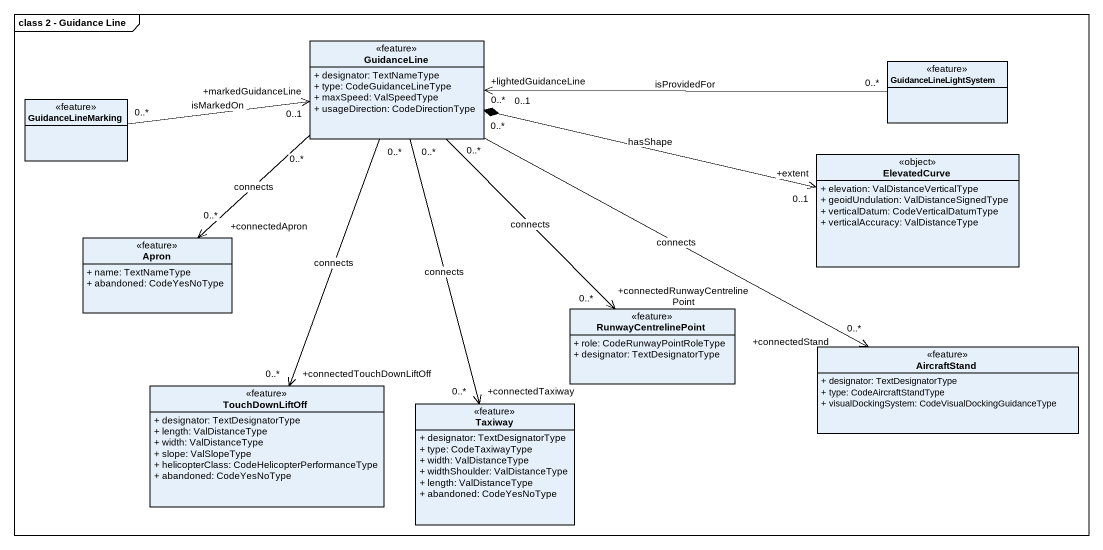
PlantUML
@startuml
mainframe class 2 - Guidance Line
hide circle
hide empty members
skinparam classAttributeIconSize 0
class GuidanceLine <<feature>> {
  + designator: TextNameType
  + type: CodeGuidanceLineType
  + maxSpeed: ValSpeedType
  + usageDirection: CodeDirectionType
}
class GuidanceLineLightSystem <<feature>>
class GuidanceLineMarking <<feature>>
class ElevatedCurve <<object>> {
  + elevation: ValDistanceVerticalType
  + geoidUndulation: ValDistanceSignedType
  + verticalDatum: CodeVerticalDatumType
  + verticalAccuracy: ValDistanceType
}
class Apron <<feature>> {
  + name: TextNameType
  + abandoned: CodeYesNoType
}
class RunwayCentrelinePoint <<feature>> {
  + role: CodeRunwayPointRoleType
  + designator: TextDesignatorType
}
class AircraftStand <<feature>> {
  + designator: TextDesignatorType
  + type: CodeAircraftStandType
  + visualDockingSystem: CodeVisualDockingGuidanceType
}
class TouchDownLiftOff <<feature>> {
  + designator: TextDesignatorType
  + length: ValDistanceType
  + width: ValDistanceType
  + slope: ValSlopeType
  + helicopterClass: CodeHelicopterPerformanceType
  + abandoned: CodeYesNoType
}
class Taxiway <<feature>> {
  + designator: TextDesignatorType
  + type: CodeTaxiwayType
  + width: ValDistanceType
  + widthShoulder: ValDistanceType
  + length: ValDistanceType
  + abandoned: CodeYesNoType
}
GuidanceLine "0..*" *-right-> "+extent\n0..1" ElevatedCurve : hasShape
GuidanceLine "0..*" --> "+connectedApron\n0..*" Apron : connects
GuidanceLine "0..*" --> "+connectedRunwayCentrelinePoint\n0..*" RunwayCentrelinePoint : connects
GuidanceLine "0..*" -right-> "+connectedStand\n0..*" AircraftStand : connects
GuidanceLine "0..*" --> "+connectedTouchDownLiftOff\n0..*" TouchDownLiftOff : connects
GuidanceLine "0..*" --> "+connectedTaxiway\n0..*" Taxiway : connects
GuidanceLineLightSystem "0..*" -left-> "+lightedGuidanceLine\n0..1" GuidanceLine : isProvidedFor
GuidanceLineMarking "0..*" -right-> "+markedGuidanceLine\n0..1" GuidanceLine : isMarkedOn
@enduml
